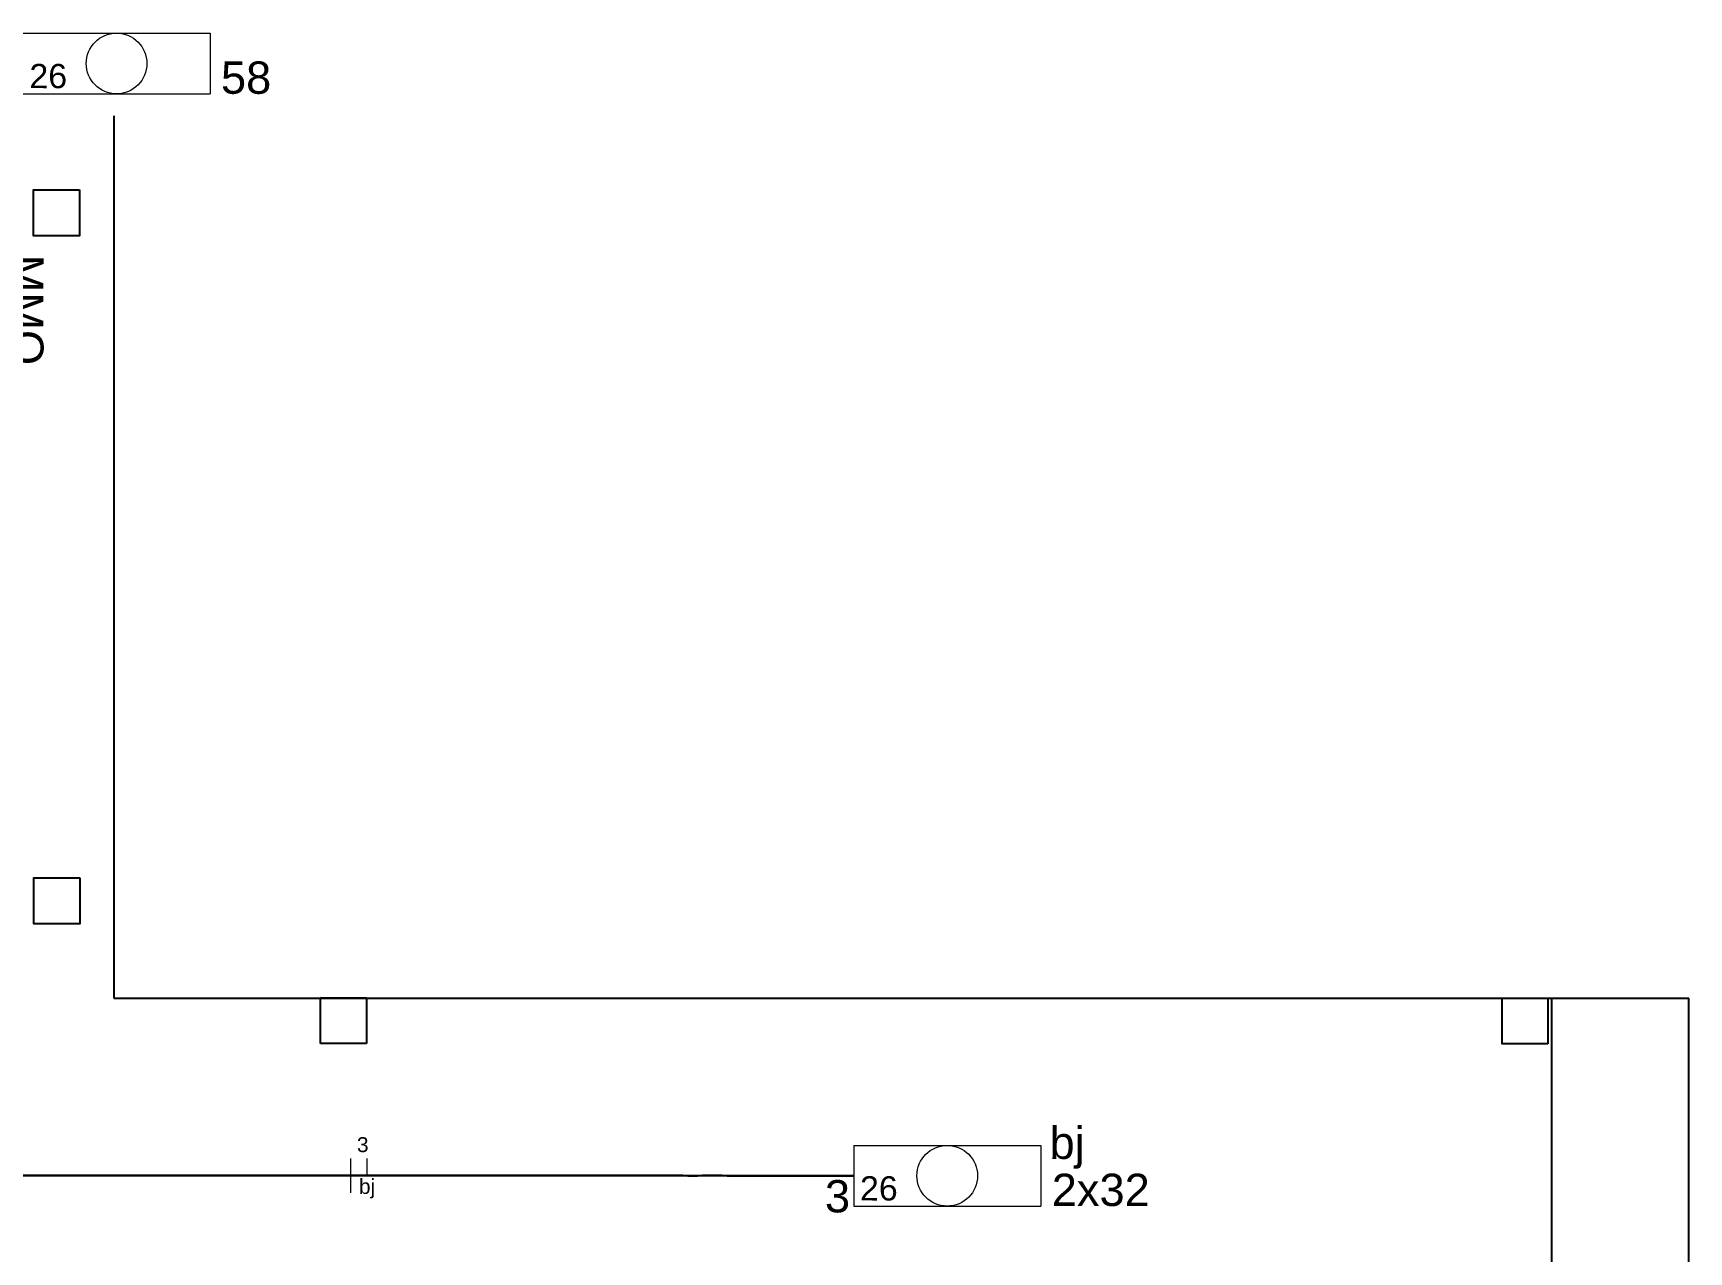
# Model space of a CAD drawing. Extents: x 210 to 779, y 61 to 241.
# Drawn here: x 510.95 to 518.17, y 155.97 to 161.29 of the extents above; entities that cross this region are included whole.
import ezdxf

# ---------------------------------------------------------------- set-up
doc = ezdxf.new("R2010")
doc.units = 0
doc.header["$LTSCALE"] = 2
doc.linetypes.add('DASHDOT', pattern=[25.4, 12.7, -6.35, 0, -6.35])
doc.layers.get('0').update_dxf_attribs({"linetype": 'CONTINUOUS'})
for name, color, linetype in [('A-PARED', 5, 'CONTINUOUS'), ('A-PAREDE', 5, 'CONTINUOUS'), ('A-PILAR_EIXO', 5, 'DASHDOT'), ('A-PISOS-NIVEL', 1, 'CONTINUOUS')]:
    doc.layers.add(name, color=color, linetype=linetype)
for name, color, linetype, lineweight in [('EL-Condutos', 4, 'CONTINUOUS', 30), ('EL-Fios', 9, 'CONTINUOUS', 20), ('EL-Textos fios', 7, 'CONTINUOUS', 20), ('EL-Textos pontos', 5, 'CONTINUOUS', 20), ('P-SIMBOL', 5, 'CONTINUOUS', 20)]:
    doc.layers.add(name, color=color, linetype=linetype, lineweight=lineweight)
doc.styles.add('Arial', font='arial.ttf')

# ---------------------------------------------------------------- blocks, each defined once
blk = doc.blocks.new('SERV')
at = {"layer": 'A-PARED', "color": 251}
blk.add_lwpolyline([(16.6343, -1.0997), (16.4343, -1.0996), (16.4343, -0.8996), (16.6343, -0.8997)], close=True, dxfattribs=at)
at = {"layer": 'A-PAREDE', "color": 251}
for points in [[(10.2252, 2.629), (10.2251, 2.429), (10.0251, 2.429), (10.0252, 2.629)], [(10.2263, -0.3751), (10.2263, -0.5751), (10.0263, -0.575), (10.0263, -0.375)]]:
    blk.add_lwpolyline(points, close=True, dxfattribs=at)
at = {"layer": 'A-PILAR_EIXO', "color": 251}
blk.add_lwpolyline([(11.4778, -1.0976), (11.2778, -1.0975), (11.2779, -0.8975), (11.4779, -0.8976)], close=True, dxfattribs=at)
at = {"layer": 'A-PISOS-NIVEL', "color": 251}
for p, q in [((10.375, 2.9528), (10.375, -0.9)), ((10.375, -0.9), (16.65, -0.9)), ((16.65, -0.9), (16.65, -2.45)), ((16.65, -0.9), (17.25, -0.9)), ((17.25, -7.8), (17.25, -0.9))]:
    blk.add_line(p, q, dxfattribs=at)

msp = doc.modelspace()

# ---------------------------------------------------------------- linework, layer by layer
at = {"layer": 'P-SIMBOL'}
for p, q in [((510.9029, 161.2941), (511.7188, 161.2937)), ((511.7188, 161.2937), (511.7187, 161.0287)), ((510.9027, 161.0291), (511.7187, 161.0287))]:
    msp.add_line(p, q, dxfattribs=at)
msp.add_circle((511.3108, 161.1614), 0.1325, dxfattribs=at)

# ---------------------------------------------------------------- block references
msp.add_blockref('SERV', (500.9236, 157.9806))

# ---------------------------------------------------------------- texts
at = {"layer": 'EL-Textos pontos', "insert": (511.7664, 161.0272), "char_height": 0.1412, "width": 0.33888, "attachment_point": 7, "rotation": 359.97734, "line_spacing_factor": 0.798, "style": 'Arial'}
msp.add_mtext('58', dxfattribs=at)
at = {"layer": 'P-SIMBOL', "insert": (510.9303, 161.0522), "char_height": 0.1059, "width": 0.25416, "attachment_point": 7, "rotation": 359.97734, "line_spacing_factor": 0.798, "style": 'Arial'}
msp.add_mtext('26', dxfattribs=at)

# ---------------------------------------------------------------- next in the draw order: linework, layer by layer
at = {"layer": 'EL-Condutos', "linetype": 'Continuous'}
msp.add_spline([(510.0983, 156.3074), (510.3019, 156.3074), (510.4939, 156.3073), (510.6751, 156.3072), (510.8465, 156.3071), (511.0088, 156.3071), (511.1629, 156.307), (511.3095, 156.3069), (511.4496, 156.3069), (511.5838, 156.3068), (511.7132, 156.3068), (511.8384, 156.3067), (511.9603, 156.3067), (512.0797, 156.3066), (512.1975, 156.3066), (512.3144, 156.3065), (512.4314, 156.3065), (512.5492, 156.3064), (512.6686, 156.3064), (512.7905, 156.3063), (512.9157, 156.3063), (513.045, 156.3062), (513.1793, 156.3062), (513.3194, 156.3061), (513.466, 156.3061), (513.6201, 156.306), (513.7824, 156.3059), (513.9538, 156.3059), (514.135, 156.3058), (514.327, 156.3057), (514.5306, 156.3056)], degree=3, dxfattribs=at)
at = {"layer": 'EL-Fios'}
for p, q in [((512.3332, 156.2315), (512.3332, 156.3815)), ((512.4042, 156.3065), (512.4042, 156.3815))]:
    msp.add_line(p, q, dxfattribs=at)
at = {"layer": 'P-SIMBOL'}
for p, q in [((514.5284, 156.4382), (514.5283, 156.1732)), ((514.5284, 156.4382), (515.3444, 156.4378)), ((515.3444, 156.4378), (515.3443, 156.1728)), ((514.5283, 156.1732), (515.3443, 156.1728))]:
    msp.add_line(p, q, dxfattribs=at)
msp.add_circle((514.9364, 156.3055), 0.1325, dxfattribs=at)

# ---------------------------------------------------------------- next in the draw order: texts
at = {"layer": 'EL-Textos fios', "char_height": 0.0653, "attachment_point": 8, "rotation": 359.97734, "line_spacing_factor": 0.798, "style": 'Arial'}
for s, insert, width in [('3', (512.3853, 156.4078), 0.078366), ('bj', (512.4041, 156.2066), 0.156732)]:
    msp.add_mtext(s, dxfattribs=dict(at, insert=insert, width=width))
at = {"layer": 'EL-Textos pontos', "char_height": 0.1412, "line_spacing_factor": 0.798, "style": 'Arial'}
for s, insert, width, attachment_point, rotation in [('MMO', (510.8486, 160.0855), 0.50832, 8, 269.97797), ('bj', (515.3828, 156.3363), 0.33888, 7, 359.97734), ('3', (514.4026, 156.1435), 0.16944, 7, 359.97734), ('2x32', (515.3927, 156.1715), 0.67776, 7, 359.97734)]:
    msp.add_mtext(s, dxfattribs=dict(at, insert=insert, width=width, attachment_point=attachment_point, rotation=rotation))
at = {"layer": 'P-SIMBOL', "insert": (514.5557, 156.196), "char_height": 0.1059, "width": 0.25416, "attachment_point": 7, "rotation": 359.97734, "line_spacing_factor": 0.798, "style": 'Arial'}
msp.add_mtext('26', dxfattribs=at)

doc.saveas('drawing.dxf')
